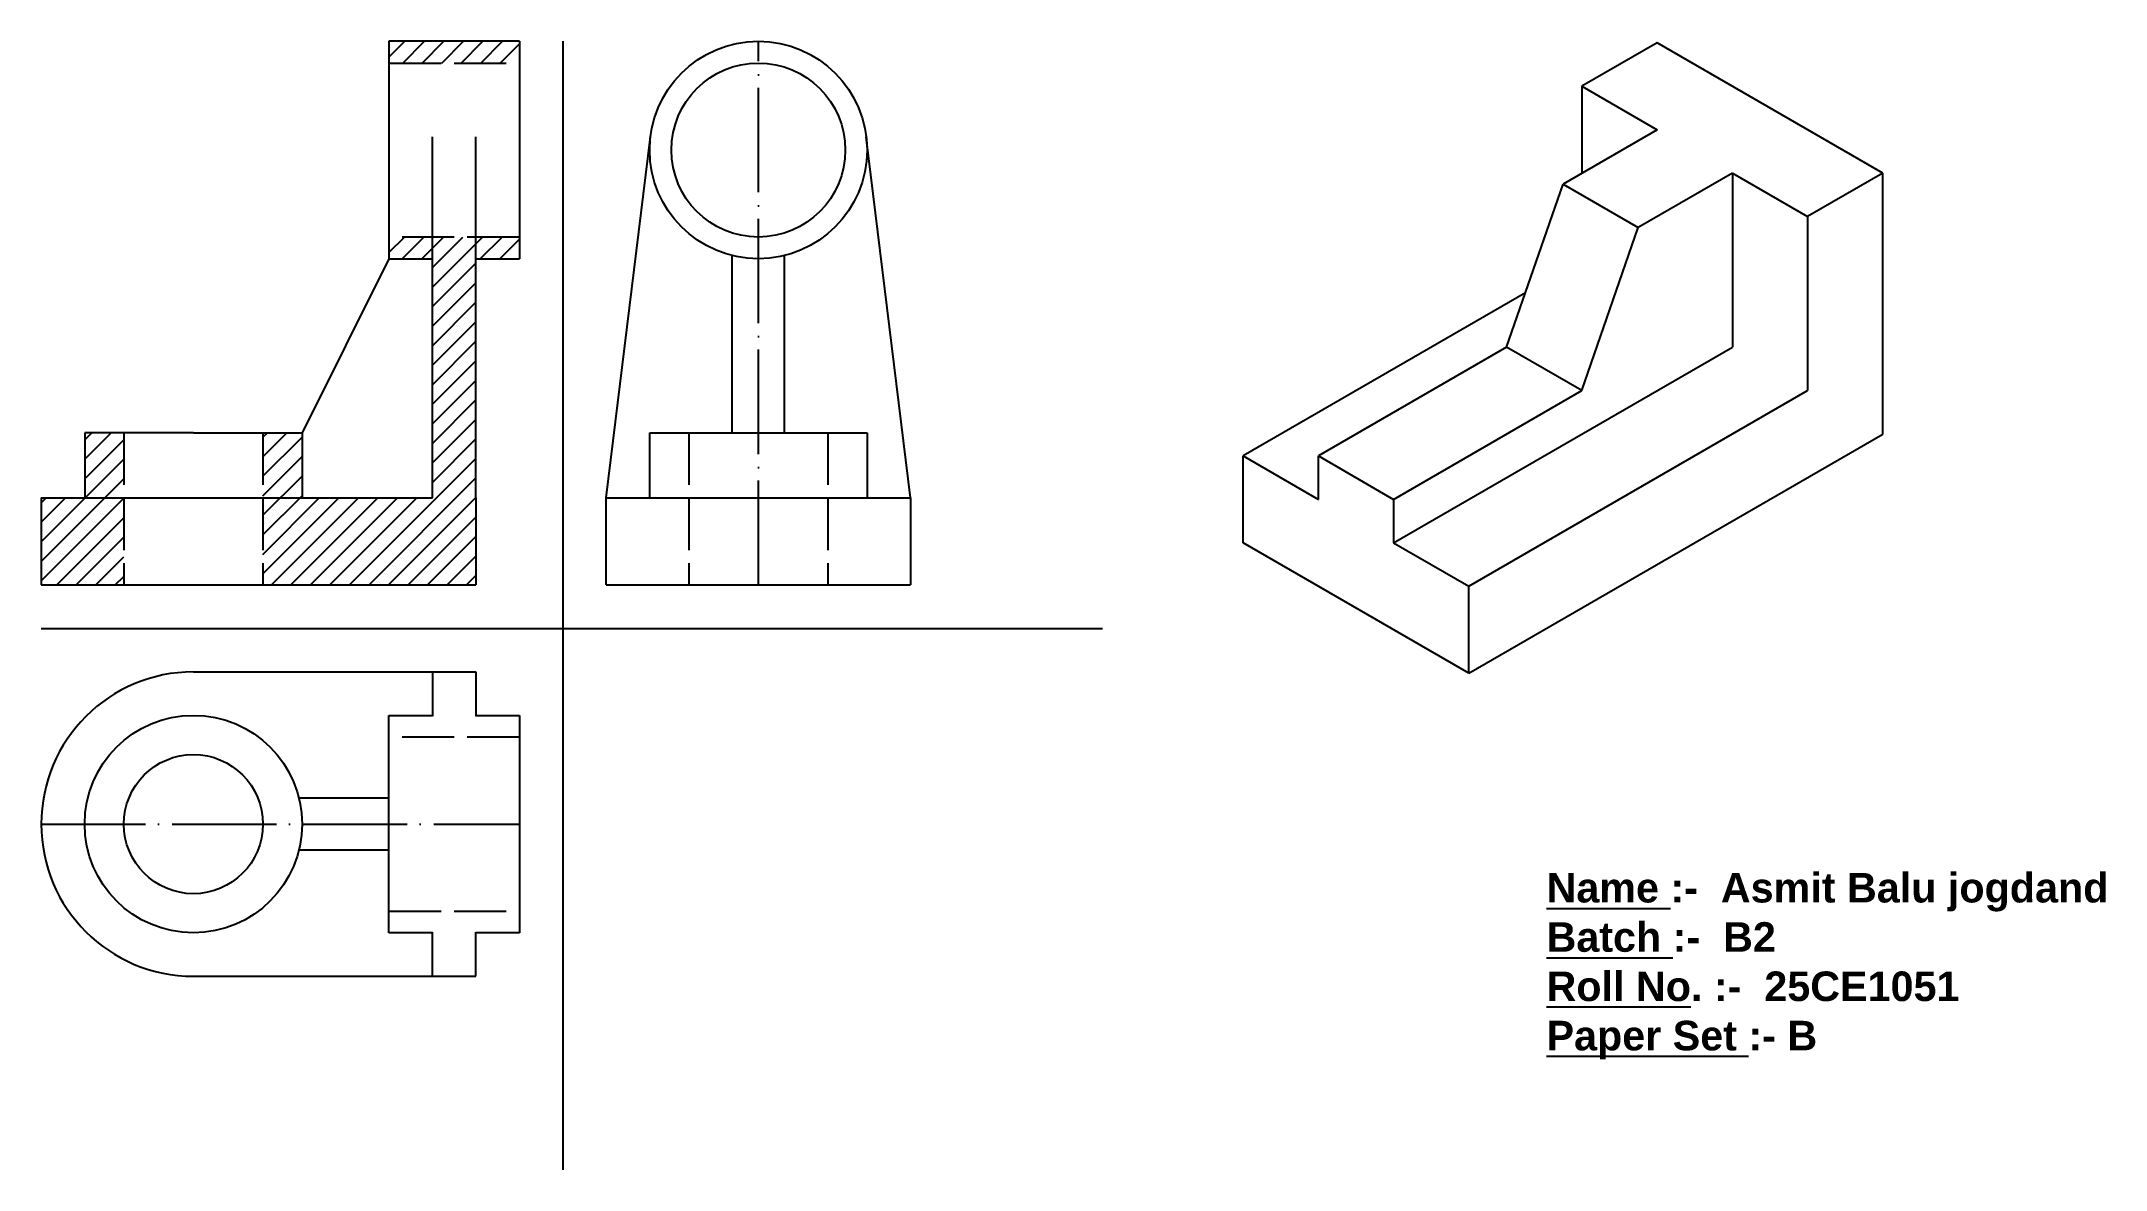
# Model space of a CAD drawing. Header units: millimetres. Extents: x 1107 to 1582, y 833 to 1092.
import ezdxf

# ---------------------------------------------------------------- set-up
doc = ezdxf.new("R2010")
doc.units = ezdxf.units.MM
doc.linetypes.add('ACAD_ISO02W100', pattern=[15, 12, -3])
doc.linetypes.add('ACAD_ISO04W100', pattern=[30, 24, -3, 0, -3])
doc.styles.get("Standard").update_dxf_attribs({"font": 'arial.ttf'})

msp = doc.modelspace()

# ---------------------------------------------------------------- hatches: boundary and pattern name
h = msp.add_hatch()
h.set_pattern_fill('ANSI31', color=256)
h.paths.add_polyline_path([(1217.15, 1092.03), (1187.15, 1092.03), (1187.15, 1087.03), (1217.15, 1087.03)])
h.paths.add_polyline_path([(1217.15, 1047.03), (1207.15, 1047.03), (1207.15, 1042.03), (1217.15, 1042.03)])
h.paths.add_polyline_path([(1197.15, 1047.03), (1187.15, 1047.03), (1187.15, 1042.03), (1197.15, 1042.03)], flags=17)
h.paths.add_polyline_path([(1207.15, 1047.03), (1197.15, 1047.03), (1197.15, 987.03), (1158.15, 987.03), (1158.15, 967.03), (1207.15, 967.03), (1207.15, 987.03)])
h.paths.add_polyline_path([(1167.15, 1002.03), (1158.15, 1002.03), (1158.15, 987.03), (1167.15, 987.03)], flags=17)
h.paths.add_polyline_path([(1126.15, 1002.03), (1117.15, 1002.03), (1117.15, 987.03), (1126.15, 987.03)])
h.paths.add_polyline_path([(1126.15, 987.03), (1117.15, 987.03), (1107.15, 987.03), (1107.15, 967.03), (1126.15, 967.03)])

# ---------------------------------------------------------------- linework, layer by layer
for p, q in [((1217.15, 1092.03), (1187.15, 1092.03)), ((1187.15, 1092.03), (1187.15, 1042.03)), ((1217.15, 1092.03), (1217.15, 1042.03)), ((1227.15, 1092.03), (1227.15, 832.57)), ((1478.96, 1091.71), (1461.64, 1081.71)), ((1530.92, 1061.71), (1478.96, 1091.71)), ((1461.64, 1081.71), (1478.96, 1071.71)), ((1461.64, 1081.71), (1461.64, 1061.71)), ((1197.15, 987.03), (1197.15, 1070.07)), ((1207.15, 987.03), (1207.15, 1070.07)), ((1237.15, 987.03), (1247.33, 1070.07)), ((1307.15, 987.03), (1296.96, 1070.07)), ((1478.96, 1071.71), (1457.31, 1059.21)), ((1496.28, 1061.71), (1474.63, 1049.21)), ((1496.28, 1061.71), (1513.6, 1051.71)), ((1496.28, 1061.71), (1496.28, 1021.71)), ((1530.92, 1061.71), (1513.6, 1051.71)), ((1530.92, 1001.71), (1530.92, 1061.71)), ((1444.31, 1021.71), (1457.31, 1059.21)), ((1457.31, 1059.21), (1474.63, 1049.21)), ((1513.6, 1051.71), (1513.6, 1011.71)), ((1461.64, 1011.71), (1474.63, 1049.21)), ((1187.15, 1042.03), (1167.15, 1002.03)), ((1187.15, 1042.03), (1197.15, 1042.03)), ((1207.15, 1042.03), (1217.15, 1042.03)), ((1266.15, 1002.03), (1266.15, 1042.76)), ((1278.15, 1002.03), (1278.15, 1042.76)), ((1448.64, 1034.21), (1383.69, 996.71)), ((1444.31, 1021.71), (1401.01, 996.71)), ((1418.33, 976.71), (1496.28, 1021.71)), ((1461.64, 1011.71), (1444.31, 1021.71)), ((1418.33, 986.71), (1461.64, 1011.71)), ((1435.65, 966.71), (1513.6, 1011.71)), ((1126.15, 1002.03), (1117.15, 1002.03)), ((1117.15, 1002.03), (1117.15, 987.03)), ((1142.15, 1002.03), (1126.15, 1002.03)), ((1142.15, 1002.03), (1158.15, 1002.03)), ((1158.15, 1002.03), (1167.15, 1002.03)), ((1167.15, 1002.03), (1167.15, 987.03)), ((1247.15, 987.03), (1247.15, 1002.03)), ((1247.15, 1002.03), (1297.15, 1002.03)), ((1297.15, 1002.03), (1297.15, 987.03)), ((1435.65, 946.71), (1530.92, 1001.71)), ((1383.69, 976.71), (1383.69, 996.71)), ((1383.69, 996.71), (1401.01, 986.71)), ((1401.01, 986.71), (1401.01, 996.71)), ((1401.01, 996.71), (1418.33, 986.71)), ((1107.15, 987.03), (1107.15, 967.03)), ((1107.15, 987.03), (1197.15, 987.03)), ((1107.15, 987.03), (1142.15, 987.03)), ((1207.15, 987.03), (1207.15, 967.03)), ((1237.15, 967.03), (1237.15, 987.03)), ((1237.15, 987.03), (1307.15, 987.03)), ((1307.15, 987.03), (1307.15, 967.03)), ((1418.33, 986.71), (1418.33, 976.71)), ((1435.65, 946.71), (1383.69, 976.71)), ((1418.33, 976.71), (1435.65, 966.71)), ((1107.15, 967.03), (1142.15, 967.03)), ((1142.15, 967.03), (1207.15, 967.03)), ((1237.15, 967.03), (1307.15, 967.03)), ((1435.65, 946.71), (1435.65, 966.71)), ((1107.15, 957.03), (1351.36, 957.03)), ((1142.15, 947.03), (1207.15, 947.03)), ((1197.15, 947.03), (1197.15, 936.84)), ((1207.15, 947.03), (1207.15, 936.84)), ((1187.15, 912.03), (1187.15, 937.03)), ((1187.15, 937.03), (1197.15, 937.03)), ((1207.15, 937.03), (1217.15, 937.03)), ((1217.15, 937.03), (1217.15, 887.03)), ((1217.15, 937.03), (1217.15, 932.03)), ((1187.15, 918.03), (1166.42, 918.03)), ((1187.15, 887.03), (1187.15, 912.03)), ((1187.15, 906.03), (1166.42, 906.03)), ((1187.15, 887.03), (1187.15, 892.03)), ((1197.15, 887.03), (1187.15, 887.03)), ((1197.15, 877.03), (1197.15, 887.22)), ((1207.15, 877.03), (1207.15, 887.22)), ((1217.15, 887.03), (1207.15, 887.03)), ((1142.15, 877.03), (1207.15, 877.03))]:
    msp.add_line(p, q)
at = {"linetype": 'ACAD_ISO04W100'}
for p, q in [((1272.15, 967.03), (1272.15, 1092.03)), ((1107.15, 912.03), (1217.15, 912.03))]:
    msp.add_line(p, q, dxfattribs=at)
at = {"linetype": 'ACAD_ISO02W100'}
for p, q in [((1187.15, 1087.03), (1217.15, 1087.03)), ((1217.15, 1047.03), (1187.15, 1047.03)), ((1126.15, 1002.03), (1126.15, 967.03)), ((1158.15, 1002.03), (1158.15, 967.03)), ((1256.15, 1002.03), (1256.15, 967.03)), ((1288.15, 1002.03), (1288.15, 967.03)), ((1217.15, 932.03), (1187.15, 932.03)), ((1187.15, 892.03), (1217.15, 892.03))]:
    msp.add_line(p, q, dxfattribs=at)
for centre, radius in [((1272.15, 1067.03), 25), ((1272.15, 1067.03), 20), ((1142.15, 912.03), 25), ((1142.15, 912.03), 16)]:
    msp.add_circle(centre, radius)
for start, end in [(90, 180), (180, 270)]:
    msp.add_arc((1142.15, 912.03), 35, start, end)

# ---------------------------------------------------------------- texts
at = {"insert": (1453.51, 900.81), "char_height": 6.80016, "attachment_point": 1}
msp.add_mtext_dynamic_manual_height_columns('{\\fArial|b1|i0|c0|p34;\\LName\\l :-  Asmit Balu jogdand^J\\LBatch\\l :-  B2^J\\LRoll No\\l. :-  25CE1051^J\\LPaper Set\\l :- B}', width=183.8311, gutter_width=34, heights=[54.45], dxfattribs=at)

doc.saveas('drawing.dxf')
